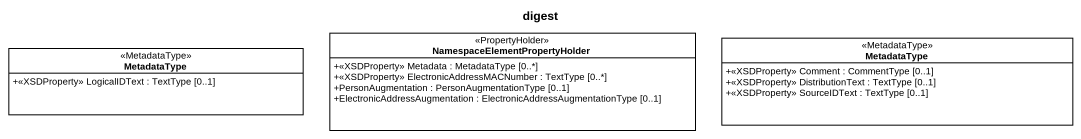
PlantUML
@startuml
title digest
hide circle
hide empty members
skinparam classAttributeIconSize 0
class "NamespaceElementPropertyHolder" as NamespaceElementPropertyHold <<PropertyHolder>> {
  +<<XSDProperty>> Metadata : MetadataType [0..*]
  +<<XSDProperty>> ElectronicAddressMACNumber : TextType [0..*]
  +PersonAugmentation : PersonAugmentationType [0..1]
  +ElectronicAddressAugmentation : ElectronicAddressAugmentationType [0..1]
}
class MetadataType <<MetadataType>> {
  +<<XSDProperty>> Comment : CommentType [0..1]
  +<<XSDProperty>> DistributionText : TextType [0..1]
  +<<XSDProperty>> SourceIDText : TextType [0..1]
}
class "MetadataType" as MetadataType_2 <<MetadataType>> {
  +<<XSDProperty>> LogicalIDText : TextType [0..1]
}
@enduml
